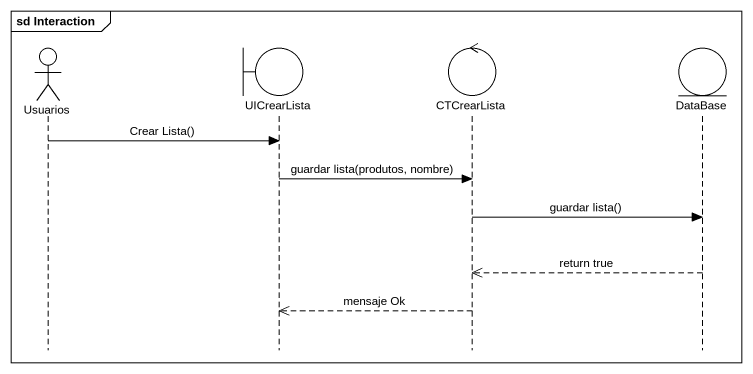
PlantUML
@startuml
mainframe sd Interaction
hide footbox
actor Usuarios
boundary UICrearLista
control CTCrearLista
entity "DataBase" as DataBase_

Usuarios -> UICrearLista : Crear Lista()
UICrearLista -> CTCrearLista : guardar lista(produtos, nombre)
CTCrearLista -> DataBase_ : guardar lista()
DataBase_ -->> CTCrearLista : return true
CTCrearLista -->> UICrearLista : mensaje Ok
@enduml
